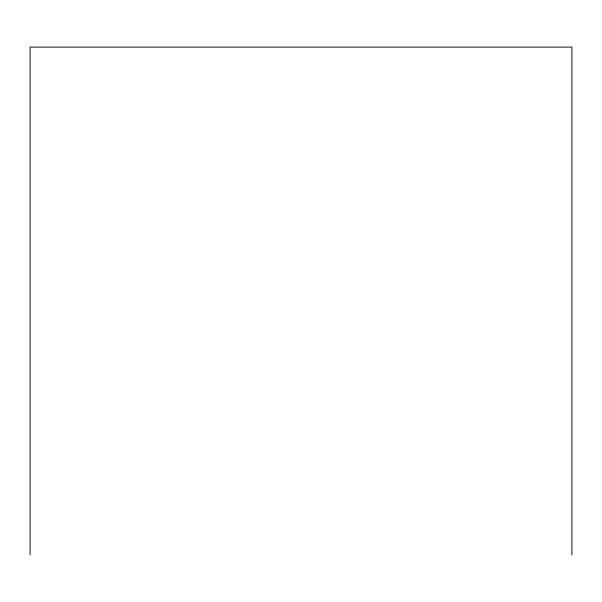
<?xml version="1.0" encoding="UTF-8"?>
<svg xmlns="http://www.w3.org/2000/svg" width="602" height="602" viewBox="0 0 602 602"><rect width="100%" height="100%" fill="white"/><g stroke="black" fill="none" stroke-linecap="round" stroke-linejoin="round"><path stroke-width="0.9" d="M571.9 554.901L571.9 47.099L30.1 47.099L30.1 554.901"/></g></svg>
